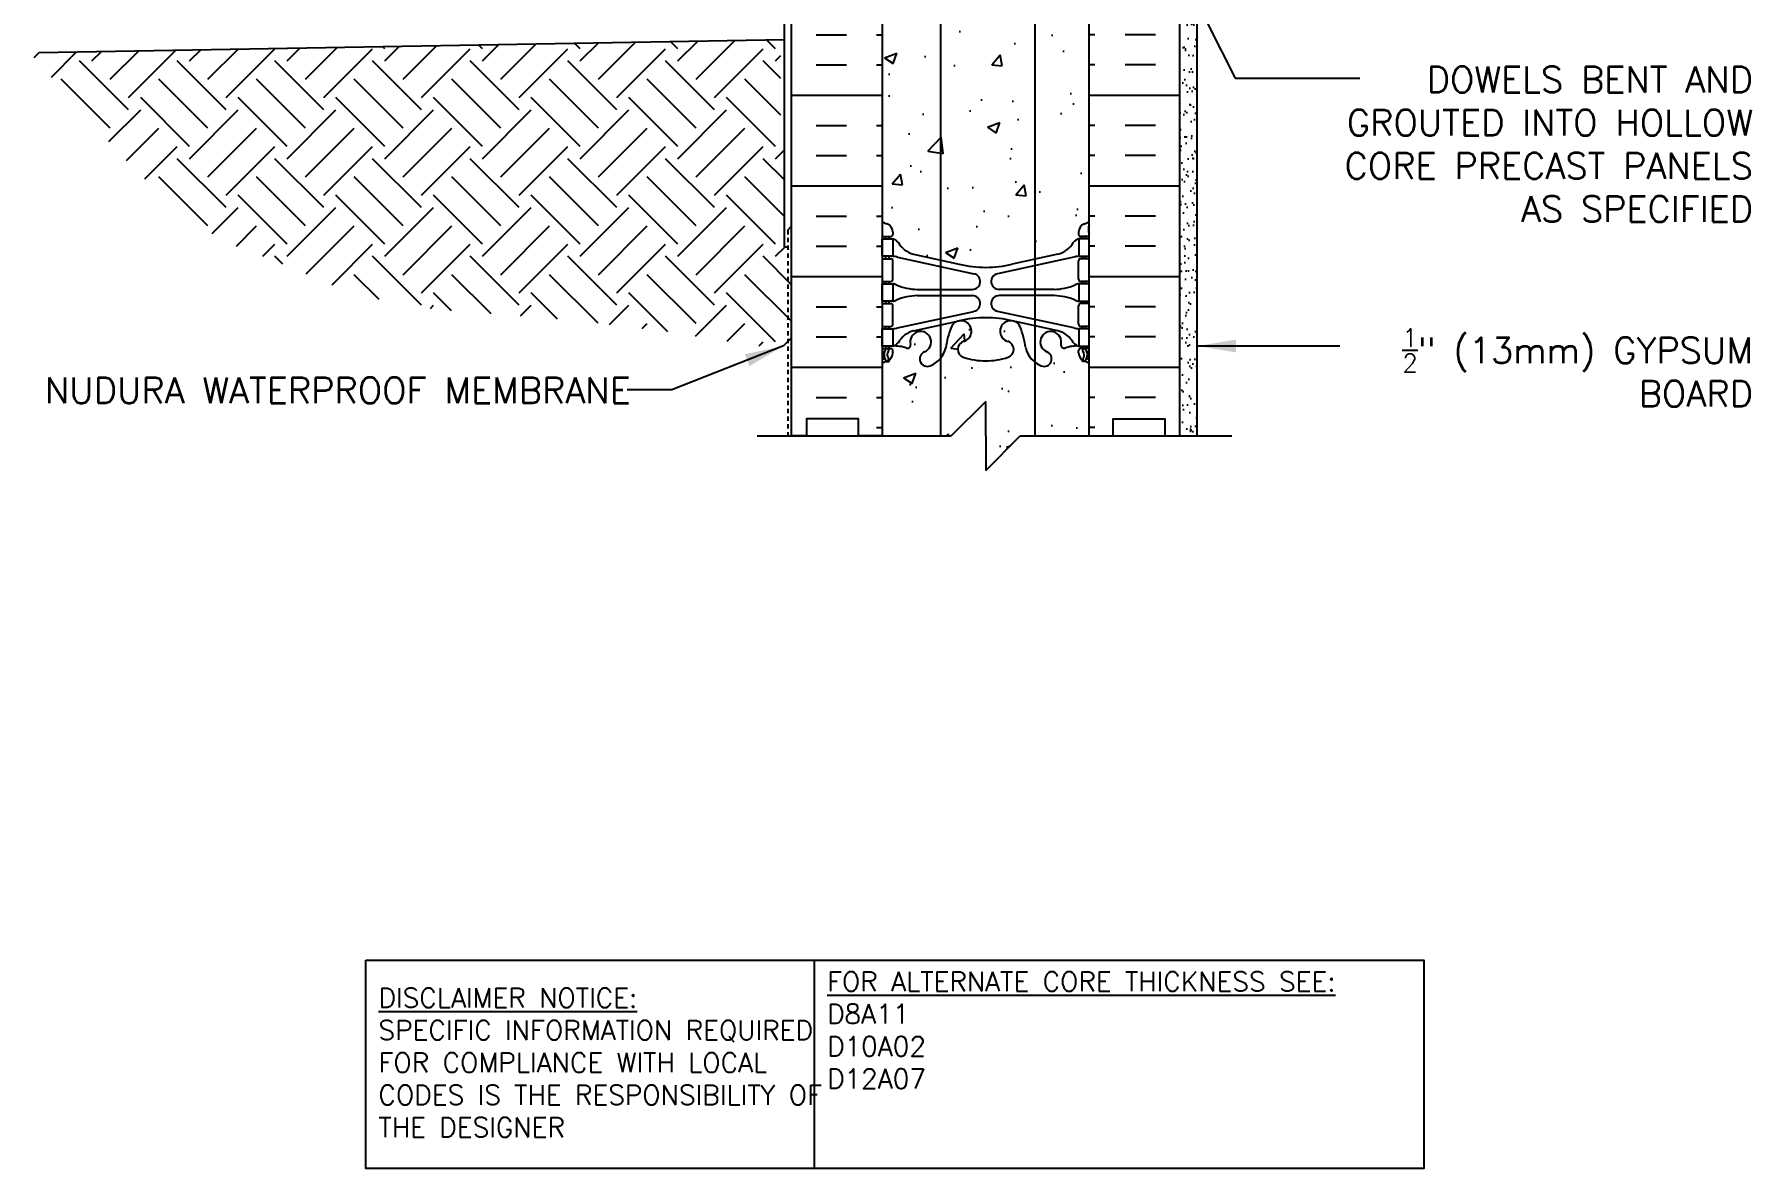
# Model space of a CAD drawing. Header units: inches. Extents: x 71.8 to 123.4, y 107.2 to 174.4.
# Drawn here: x 73.62 to 123.34, y 107.19 to 140.03 of the extents above; entities that cross this region are included whole.
import ezdxf
from ezdxf.enums import TextEntityAlignment as Align

# ---------------------------------------------------------------- set-up
doc = ezdxf.new("R2010")
doc.units = ezdxf.units.IN
doc.header["$LTSCALE"] = 0.5
doc.header["$MEASUREMENT"] = 0
doc.linetypes.add('DASHED2', pattern=[0.375, 0.25, -0.125])
for name, color, linetype in [('HATCH', 12, 'Continuous'), ('line25', 2, 'Continuous'), ('LINE3', 3, 'Continuous'), ('LINE50', 5, 'Continuous'), ('LINE9', 9, 'Continuous'), ('TEXT', 4, 'Continuous'), ('Web_Edge', 9, 'Continuous')]:
    doc.layers.add(name, color=color, linetype=linetype)
doc.styles.add('DIM', font='romans.shx', dxfattribs={"width": 0.7})
doc.styles.add('ROMANS', font='romans.shx', dxfattribs={"height": 0.75})
doc.styles.get("Standard").update_dxf_attribs({"font": 'romans.shx', "height": 0.75})
doc.dimstyles.new('ext_12', dxfattribs={"dimscale": 12, "dimtxt": 0.09375, "dimasz": 0.09375, "dimexe": 0.09375, "dimexo": 0.0625, "dimgap": 0.0625, "dimtad": 1, "dimdec": 1, "dimzin": 3, "dimdsep": 46, "dimlunit": 4, "dimtxsty": 'DIM', "dimcen": 0.09, "dimdle": 0.09375, "dimclrt": 4, "dimadec": 0, "dimazin": 0, "dimtfac": 1, "dimtdec": 1, "dimtmove": 2, "dimatfit": 3, "dimfxl": 1, "dimfrac": 2, "dimtolj": 1, "dimtzin": 0, "dimarcsym": 0})

msp = doc.modelspace()

# ---------------------------------------------------------------- hatches: boundary and pattern name
at = {"layer": 'HATCH'}
h = msp.add_hatch(dxfattribs=at)
h.set_pattern_fill('AR-CONC', color=256, scale=0.5)
h.paths.add_polyline_path([(102.603, 141.285), (101.946, 141.429, 0.057795), (101.178, 141.518, 0.057795), (100.41, 141.429), (99.866, 141.309), (99.866, 133.493), (100.41, 133.373, 0.057795), (101.178, 133.284, 0.057795), (101.946, 133.373), (102.603, 133.518)])
h.paths.add_polyline_path([(104.178, 140.182, 0.082415), (104.035, 140.262, -0.317837), (103.868, 140.497), (103.868, 140.565, -0.414214), (103.931, 140.627), (103.978, 140.627), (103.978, 140.697), (103.873, 140.697, -0.188973), (103.717, 140.792, 0.196323), (103.268, 141.138), (102.603, 141.285), (102.603, 133.518), (103.268, 133.664, 0.196323), (103.717, 134.01, -0.188973), (103.873, 134.105), (103.978, 134.105), (103.978, 134.175), (103.931, 134.175, -0.414214), (103.868, 134.237), (103.868, 134.305, -0.317837), (104.035, 134.541, 0.082415), (104.178, 134.62)])
h.paths.add_polyline_path([(99.866, 141.309), (99.088, 141.138, 0.196323), (98.639, 140.792, -0.188973), (98.483, 140.697), (98.378, 140.697), (98.378, 140.627), (98.426, 140.627, -0.414214), (98.488, 140.565), (98.488, 140.497, -0.317837), (98.321, 140.262, 0.082415), (98.178, 140.182), (98.178, 134.62, 0.082415), (98.321, 134.541, -0.317837), (98.488, 134.305), (98.488, 134.237, -0.414214), (98.426, 134.175), (98.378, 134.175), (98.378, 134.105), (98.483, 134.105, -0.188973), (98.639, 134.01, 0.196323), (99.088, 133.664), (99.866, 133.493)])
h.paths.add_polyline_path([(101.521, 146.962, 0.319056), (101.276, 146.875, 0.520567), (100.594, 146.875, 0.520567), (100.2, 146.862, 0.329565), (99.866, 146.974), (99.866, 144.155, -0.115933), (100.018, 143.85, 0.053157), (100.184, 143.236, 1.553132), (100.542, 143.66, -0.735593), (100.53, 144.119, -0.082755), (101.178, 144.227, -0.043048), (101.521, 144.197)])
h.paths.add_polyline_path([(104.178, 146.401), (104.866, 146.401), (104.866, 146.901), (104.366, 146.901, -0.210932), (104.227, 146.962, 0.396716), (103.808, 146.875, 0.520567), (103.375, 146.875, 0.520567), (102.811, 146.875, 0.520567), (102.286, 146.875, 0.520567), (101.853, 146.875, 0.520567), (101.643, 146.875, 0.172809), (101.521, 146.962), (101.521, 144.197, -0.039566), (101.827, 144.119, -0.735593), (101.814, 143.66, 1.553132), (102.172, 143.236, 0.053157), (102.338, 143.85, -0.24438), (102.786, 144.371, -1), (102.95, 143.962, 2.182095), (103.36, 143.75, -0.601435), (103.479, 143.854, 0.10046), (103.873, 143.797), (103.978, 143.797), (103.978, 143.867), (103.931, 143.867, -0.414214), (103.868, 143.93), (103.868, 143.997, -0.249069), (103.978, 144.204), (103.978, 144.246), (104.068, 144.246, 0.064398), (104.178, 144.312)])
h.paths.add_polyline_path([(102.084, 143.367, -1), (101.709, 143.367, -1)], flags=16)
h.paths.add_polyline_path([(99.866, 146.974, 0.163032), (99.715, 146.862, 0.520567), (99.151, 146.862, 0.520567), (98.692, 146.862, 0.520567), (98.285, 146.902, 0.324963), (98.178, 146.938), (98.178, 146.401), (98.178, 144.312, 0.064398), (98.288, 144.246), (98.378, 144.246), (98.378, 144.204, -0.249069), (98.488, 143.997), (98.488, 143.93, -0.414214), (98.426, 143.867), (98.378, 143.867), (98.378, 143.797), (98.483, 143.797, 0.10046), (98.877, 143.854, -0.601435), (98.996, 143.75, 2.182095), (99.406, 143.962, -1), (99.57, 144.371, -0.124908), (99.866, 144.155)])
h.paths.add_polyline_path([(102.603, 130.537, -0.169845), (102.338, 130.952, 0.053157), (102.172, 131.566, 1.553132), (101.814, 131.142, -0.735593), (101.827, 130.684, -0.082755), (101.178, 130.576, -0.082755), (100.53, 130.684, -0.735593), (100.542, 131.142, 1.553132), (100.184, 131.566, 0.053157), (100.018, 130.952, -0.115933), (99.866, 130.647), (99.866, 128.401), (100.178, 128.401), (101.178, 129.401), (101.178, 128.401), (101.178, 127.401), (102.178, 128.401), (102.603, 128.401)])
h.paths.add_polyline_path([(104.178, 130.49, 0.064398), (104.068, 130.556), (103.978, 130.556), (103.978, 130.598, -0.249069), (103.868, 130.805), (103.868, 130.872, -0.414214), (103.931, 130.935), (103.978, 130.935), (103.978, 131.005), (103.873, 131.005, 0.10046), (103.479, 130.948, -0.601435), (103.36, 131.053, 2.182095), (102.95, 130.84, -1), (102.786, 130.431, -0.071564), (102.603, 130.537), (102.603, 128.401), (104.178, 128.401)])
h.paths.add_polyline_path([(99.866, 130.647, -0.124908), (99.57, 130.431, -1), (99.406, 130.84, 2.182095), (98.996, 131.053, -0.601435), (98.877, 130.948, 0.10046), (98.483, 131.005), (98.378, 131.005), (98.378, 130.935), (98.426, 130.935, -0.414214), (98.488, 130.872), (98.488, 130.805, -0.249069), (98.378, 130.598), (98.378, 130.556), (98.288, 130.556, 0.064398), (98.178, 130.49), (98.178, 128.401), (99.866, 128.401)])
h.paths.add_polyline_path([(104.178, 173.401), (102.199, 173.401), (101.178, 172.381), (101.178, 169.284, 0.057795), (101.946, 169.373), (103.268, 169.664, 0.196323), (103.717, 170.01, -0.188973), (103.873, 170.105), (103.978, 170.105), (103.978, 170.175), (103.931, 170.175, -0.414214), (103.868, 170.237), (103.868, 170.305, -0.317837), (104.035, 170.541, 0.082415), (104.178, 170.62)])
h.paths.add_polyline_path([(101.178, 174.25), (101.199, 174.401), (100.199, 173.401), (98.178, 173.401), (98.178, 170.62, 0.082415), (98.321, 170.541, -0.317837), (98.488, 170.305), (98.488, 170.237, -0.414214), (98.426, 170.175), (98.378, 170.175), (98.378, 170.105), (98.483, 170.105, -0.188973), (98.639, 170.01, 0.196323), (99.088, 169.664), (100.41, 169.373, 0.057795), (101.178, 169.284)])
h = msp.add_hatch(dxfattribs=at)
h.set_pattern_fill('INSUL', color=256, scale=7, style=0)
h.set_pattern_definition([(0, (-2827.9834, -268.6084), (0, 2.625), []), (0, (-2827.9834, -267.7334), (0, 2.625), [0.875, -0.875]), (0, (-2827.9834, -266.8584), (0, 2.625), [0.875, -0.875])])
h.paths.add_polyline_path([(95.553, 128.401), (95.991, 128.401), (95.991, 128.901), (97.491, 128.901), (97.491, 128.401), (98.178, 128.401), (98.178, 146.401), (97.491, 146.401), (97.491, 146.901), (95.991, 146.901), (95.991, 146.401), (95.553, 146.401)])
h = msp.add_hatch(dxfattribs=at)
h.set_pattern_fill('INSUL', color=256, scale=7, style=0)
h.set_pattern_definition([(180, (3030.3397, -268.6084), (0, 2.625), []), (180, (3030.3397, -267.7334), (0, 2.625), [0.875, -0.875]), (180, (3030.3397, -266.8584), (0, 2.625), [0.875, -0.875])])
h.paths.add_polyline_path([(106.803, 128.401), (106.366, 128.401), (106.366, 128.901), (104.866, 128.901), (104.866, 128.401), (104.178, 128.401), (104.178, 146.401), (104.866, 146.401), (104.866, 146.901), (106.366, 146.901), (106.366, 146.401), (106.803, 146.401)])
h = msp.add_hatch(dxfattribs=at)
h.set_pattern_fill('AR-SAND', color=256, scale=0.25, style=0)
h.paths.add_polyline_path([(107.303, 136.962), (106.803, 137.761), (106.803, 128.401), (107.303, 128.401)])
h.paths.add_polyline_path([(107.303, 146.901), (106.803, 146.901), (106.803, 137.761), (107.303, 136.962)])

# ---------------------------------------------------------------- linework, layer by layer
for p, q in [((84.302, 138.729), (85.279, 139.706)), ((86.6, 139.613), (86.486, 139.727)), ((86.6, 139.26), (87.078, 139.737)), ((87.13, 138.729), (88.157, 139.756)), ((89.428, 139.613), (89.266, 139.776)), ((89.428, 139.26), (89.957, 139.788)), ((89.959, 138.729), (91.036, 139.806)), ((92.257, 139.613), (92.046, 139.824)), ((92.257, 139.26), (92.835, 139.838)), ((92.787, 138.729), (93.915, 139.857)), ((95.085, 139.613), (94.826, 139.873)), ((73.62, 139.361), (73.764, 139.505)), ((74.114, 138.795), (74.843, 139.524)), ((76.347, 137.845), (74.933, 139.26)), ((75.286, 139.26), (75.563, 139.536)), ((75.817, 138.729), (76.643, 139.555)), ((76.347, 138.199), (77.722, 139.574)), ((79.175, 137.845), (77.761, 139.26)), ((78.115, 139.26), (78.442, 139.586)), ((78.645, 138.729), (79.521, 139.605)), ((79.175, 138.199), (80.59, 139.613)), ((82.004, 137.845), (80.59, 139.26)), ((80.943, 139.613), (80.926, 139.63)), ((80.943, 139.26), (81.32, 139.637)), ((81.474, 138.729), (82.4, 139.656)), ((82.004, 138.199), (83.418, 139.613)), ((84.832, 137.845), (83.418, 139.26)), ((83.772, 139.613), (83.706, 139.678)), ((83.772, 139.26), (84.199, 139.687)), ((84.832, 138.199), (86.246, 139.613)), ((87.661, 137.845), (86.246, 139.26)), ((87.661, 138.199), (89.075, 139.613)), ((90.489, 137.845), (89.075, 139.26)), ((90.489, 138.199), (91.903, 139.613)), ((93.318, 137.845), (91.903, 139.26)), ((93.318, 138.199), (94.732, 139.613)), ((95.241, 138.751), (94.732, 139.26)), ((95.085, 139.26), (95.241, 139.415)), ((75.817, 137.315), (74.402, 138.729)), ((78.645, 137.315), (77.231, 138.729)), ((81.474, 137.315), (80.059, 138.729)), ((84.302, 137.315), (82.888, 138.729)), ((87.13, 137.315), (85.716, 138.729)), ((89.959, 137.315), (88.545, 138.729)), ((92.787, 137.315), (91.373, 138.729)), ((95.241, 137.69), (94.201, 138.729)), ((75.78, 136.925), (76.701, 137.845)), ((78.115, 136.785), (76.701, 138.199)), ((78.115, 136.431), (79.529, 137.845)), ((80.943, 136.785), (79.529, 138.199)), ((80.943, 136.431), (82.357, 137.845)), ((83.772, 136.785), (82.357, 138.199)), ((83.772, 136.431), (85.186, 137.845)), ((86.6, 136.785), (85.186, 138.199)), ((86.6, 136.431), (88.014, 137.845)), ((89.428, 136.785), (88.014, 138.199)), ((89.428, 136.431), (90.843, 137.845)), ((92.257, 136.785), (90.843, 138.199)), ((92.257, 136.431), (93.671, 137.845)), ((95.085, 136.785), (93.671, 138.199)), ((76.294, 136.378), (77.231, 137.315)), ((78.645, 135.901), (80.059, 137.315)), ((81.474, 135.901), (82.888, 137.315)), ((84.302, 135.901), (85.716, 137.315)), ((87.13, 135.901), (88.545, 137.315)), ((89.959, 135.901), (91.373, 137.315)), ((92.787, 135.901), (94.201, 137.315)), ((76.822, 135.845), (77.761, 136.785)), ((79.175, 135.37), (80.59, 136.785)), ((82.004, 135.37), (83.418, 136.785)), ((84.832, 135.37), (86.246, 136.785)), ((87.661, 135.37), (89.075, 136.785)), ((90.489, 135.37), (91.903, 136.785)), ((93.318, 135.37), (94.732, 136.785)), ((79.175, 135.017), (77.761, 136.431)), ((82.004, 135.017), (80.59, 136.431)), ((84.832, 135.017), (83.418, 136.431)), ((87.661, 135.017), (86.246, 136.431)), ((90.489, 135.017), (89.075, 136.431)), ((93.318, 135.017), (91.903, 136.431)), ((95.345, 135.818), (94.732, 136.431)), ((95.085, 136.431), (95.345, 136.691)), ((78.645, 134.487), (77.231, 135.901)), ((81.474, 134.487), (80.059, 135.901)), ((84.302, 134.487), (82.888, 135.901)), ((87.13, 134.487), (85.716, 135.901)), ((89.959, 134.487), (88.545, 135.901)), ((92.787, 134.487), (91.373, 135.901)), ((95.345, 134.757), (94.201, 135.901)), ((80.943, 133.956), (79.529, 135.37)), ((83.772, 133.956), (82.357, 135.37)), ((86.6, 133.956), (85.186, 135.37)), ((89.428, 133.956), (88.014, 135.37)), ((92.257, 133.956), (90.843, 135.37)), ((95.085, 133.956), (93.671, 135.37)), ((78.775, 134.263), (79.529, 135.017)), ((80.943, 133.603), (82.357, 135.017)), ((83.772, 133.603), (85.186, 135.017)), ((86.6, 133.603), (88.014, 135.017)), ((89.428, 133.603), (90.843, 135.017)), ((92.257, 133.603), (93.671, 135.017)), ((79.473, 133.9), (80.059, 134.487)), ((81.494, 133.093), (82.888, 134.487)), ((84.302, 133.072), (85.716, 134.487)), ((87.13, 133.072), (88.545, 134.487)), ((89.959, 133.072), (91.373, 134.487)), ((92.787, 133.072), (94.201, 134.487)), ((80.238, 133.605), (80.59, 133.956)), ((82.243, 132.781), (83.418, 133.956)), ((84.832, 132.542), (86.246, 133.956)), ((87.661, 132.542), (89.075, 133.956)), ((90.489, 132.542), (91.903, 133.956)), ((93.318, 132.542), (94.732, 133.956)), ((95.085, 133.603), (95.365, 133.882)), ((80.818, 133.374), (80.59, 133.603)), ((84.832, 132.188), (83.418, 133.603)), ((87.661, 132.188), (86.246, 133.603)), ((90.489, 132.188), (89.075, 133.603)), ((93.318, 132.188), (91.903, 133.603)), ((95.553, 132.781), (94.732, 133.603)), ((83.61, 132.35), (82.888, 133.072)), ((86.852, 131.936), (85.716, 133.072)), ((89.952, 131.665), (88.545, 133.072)), ((92.787, 131.658), (91.373, 133.072)), ((95.553, 131.721), (94.201, 133.072)), ((85.701, 132.026), (85.186, 132.542)), ((88.771, 131.785), (88.014, 132.542)), ((91.97, 131.415), (90.843, 132.542)), ((95.085, 131.128), (93.671, 132.542)), ((85.092, 132.095), (85.186, 132.188)), ((87.704, 131.878), (88.014, 132.188)), ((90.283, 131.629), (90.843, 132.188)), ((92.776, 131.293), (93.671, 132.188)), ((91.231, 131.516), (91.373, 131.658)), ((93.691, 131.148), (94.201, 131.658)), ((94.611, 131.007), (94.732, 131.128)), ((95.318, 131.007), (95.553, 131.242))]:
    msp.add_line(p, q, dxfattribs=at)
at = {"layer": 'line25'}
for p, q in [((98.178, 146.401), (98.178, 128.401)), ((104.178, 128.401), (104.178, 146.401))]:
    msp.add_line(p, q, dxfattribs=at)
at = {"layer": 'LINE3'}
for p, q in [((99.866, 154.901), (99.866, 128.401)), ((102.603, 145.12), (102.603, 128.394))]:
    msp.add_line(p, q, dxfattribs=at)
at = {"layer": 'LINE50'}
for p, q in [((95.553, 128.401), (95.553, 146.401)), ((106.803, 128.401), (106.803, 146.401)), ((73.764, 139.505), (95.345, 139.88))]:
    msp.add_line(p, q, dxfattribs=at)
for points in [[(98.178, 128.401), (97.491, 128.401), (97.491, 128.901), (95.991, 128.901), (95.991, 128.401), (95.553, 128.401)], [(104.178, 128.401), (104.866, 128.401), (104.866, 128.901), (106.366, 128.901), (106.366, 128.401), (106.803, 128.401)]]:
    msp.add_lwpolyline(points, dxfattribs=at)
at = {"layer": 'LINE9'}
for p, q in [((107.303, 128.401), (107.303, 146.901)), ((95.345, 133.882), (95.345, 145.77)), ((95.345, 133.882), (95.449, 133.882)), ((101.178, 129.401), (100.178, 128.401)), ((101.178, 128.401), (101.178, 129.401)), ((94.553, 128.401), (100.178, 128.401)), ((101.178, 128.401), (101.178, 127.401)), ((101.178, 127.401), (102.178, 128.401)), ((102.178, 128.401), (108.303, 128.401))]:
    msp.add_line(p, q, dxfattribs=at)
at = {"layer": 'LINE9', "linetype": 'DASHED2'}
for q in [(95.543, 134.458), (95.449, 128.401)]:
    msp.add_line((95.449, 134.364), q, dxfattribs=at)
at = {"layer": 'TEXT'}
msp.add_lwpolyline([(83.222, 113.223), (96.205, 113.223), (96.205, 107.185), (83.222, 107.185)], close=True, dxfattribs=at)
msp.add_lwpolyline([(96.205, 113.223), (113.866, 113.223), (113.866, 107.185), (96.205, 107.185)], dxfattribs=at)
at = {"layer": 'Web_Edge'}
for p, q in [((98.188, 134.295), (98.188, 134.481)), ((98.488, 134.305), (98.488, 134.237)), ((103.868, 134.305), (103.868, 134.237)), ((104.168, 134.295), (104.168, 134.481)), ((98.178, 134.175), (98.426, 134.175)), ((98.288, 134.105), (98.288, 134.175)), ((98.378, 134.105), (98.378, 134.175)), ((104.178, 134.175), (103.931, 134.175)), ((103.978, 134.105), (103.978, 134.175)), ((104.068, 134.105), (104.068, 134.175)), ((98.178, 133.535), (98.426, 133.535)), ((98.288, 133.535), (98.288, 133.605)), ((98.378, 133.535), (98.378, 133.605)), ((98.488, 132.937), (98.488, 133.472)), ((98.627, 133.581), (100.838, 133.1)), ((99.088, 133.664), (100.41, 133.373)), ((103.729, 133.581), (101.518, 133.1)), ((103.268, 133.664), (101.946, 133.373)), ((103.868, 132.937), (103.868, 133.472)), ((104.178, 133.535), (103.931, 133.535)), ((103.978, 133.535), (103.978, 133.605)), ((104.068, 133.535), (104.068, 133.605)), ((98.178, 132.875), (98.426, 132.875)), ((98.288, 132.805), (98.288, 132.875)), ((98.378, 132.805), (98.378, 132.875)), ((104.178, 132.875), (103.931, 132.875)), ((103.978, 132.805), (103.978, 132.875)), ((104.068, 132.805), (104.068, 132.875)), ((98.288, 132.235), (98.288, 132.305)), ((98.378, 132.235), (98.378, 132.305)), ((99.193, 132.645), (100.789, 132.645)), ((99.193, 132.465), (100.789, 132.465)), ((103.163, 132.645), (101.567, 132.645)), ((103.163, 132.465), (101.567, 132.465)), ((103.978, 132.235), (103.978, 132.305)), ((104.068, 132.235), (104.068, 132.305)), ((98.178, 132.235), (98.426, 132.235)), ((98.488, 131.637), (98.488, 132.172)), ((98.627, 131.529), (100.838, 132.01)), ((103.729, 131.529), (101.518, 132.01)), ((103.868, 131.637), (103.868, 132.172)), ((104.178, 132.235), (103.931, 132.235)), ((98.178, 131.575), (98.426, 131.575)), ((98.288, 131.505), (98.288, 131.575)), ((98.378, 131.505), (98.378, 131.575)), ((99.088, 131.446), (100.41, 131.737)), ((103.268, 131.446), (101.946, 131.737)), ((104.178, 131.575), (103.931, 131.575)), ((103.978, 131.505), (103.978, 131.575)), ((104.068, 131.505), (104.068, 131.575)), ((98.178, 130.935), (98.426, 130.935)), ((98.178, 130.835), (98.22, 130.835)), ((98.288, 130.935), (98.288, 131.005)), ((98.378, 130.935), (98.378, 131.005)), ((98.488, 130.805), (98.488, 130.872)), ((103.868, 130.805), (103.868, 130.872)), ((104.178, 130.935), (103.931, 130.935)), ((103.978, 130.935), (103.978, 131.005)), ((104.068, 130.935), (104.068, 131.005)), ((104.178, 130.835), (104.136, 130.835)), ((98.288, 130.556), (98.378, 130.556)), ((98.378, 130.556), (98.378, 130.598)), ((103.978, 130.556), (103.978, 130.598)), ((104.068, 130.556), (103.978, 130.556))]:
    msp.add_line(p, q, dxfattribs=at)
for points in [[(98.183, 134.105), (98.483, 134.105), (98.483, 133.605), (98.183, 133.605)], [(104.173, 134.105), (103.873, 134.105), (103.873, 133.605), (104.173, 133.605)], [(98.183, 132.805), (98.483, 132.805), (98.483, 132.305), (98.183, 132.305)], [(104.173, 132.805), (103.873, 132.805), (103.873, 132.305), (104.173, 132.305)], [(98.183, 131.505), (98.483, 131.505), (98.483, 131.005), (98.183, 131.005)], [(104.173, 131.505), (103.873, 131.505), (103.873, 131.005), (104.173, 131.005)]]:
    msp.add_lwpolyline(points, close=True, dxfattribs=at)
for centre, radius, start, end in [((98.488, 135.012), 0.5, 231.6833, 250.5288), ((98.488, 135.012), 0.6, 238.8907, 238.927), ((98.168, 134.481), 0.02, 360, 58.927), ((98.168, 134.295), 0.02, 299.988, 360), ((98.238, 134.305), 0.25, 0, 70.5288), ((98.426, 134.237), 0.0625, 270, 0), ((104.118, 134.305), 0.25, 109.4712, 180), ((103.931, 134.237), 0.0625, 180, 270), ((103.868, 135.012), 0.5, 289.4712, 308.3167), ((104.188, 134.481), 0.02, 121.073, 180), ((104.188, 134.295), 0.02, 180, 240.012), ((103.868, 135.012), 0.6, 301.073, 301.1093), ((98.44, 133.859), 0.25, 37.2777, 80.0823), ((99.288, 134.387), 0.75, 210.155, 254.5838), ((103.069, 134.387), 0.75, 285.4162, 329.845), ((103.916, 133.859), 0.25, 99.9177, 142.7223), ((98.426, 133.472), 0.0625, 0, 90), ((98.392, 132.609), 1, 76.4291, 84.7991), ((101.178, 136.64), 3.356, 256.7692, 270), ((101.178, 136.64), 3.356, 270, 283.2308), ((103.964, 132.609), 1, 95.2009, 103.5709), ((103.931, 133.472), 0.0625, 90, 180), ((98.426, 132.937), 0.0625, 270, 0), ((98.479, 132.586), 0.219, 60.4937, 88.92), ((98.479, 132.586), 0.219, 60.4937, 88.92), ((99.223, 134.245), 1.6, 246.5673, 268.9203), ((99.223, 134.245), 1.6, 246.5673, 268.9203), ((100.789, 132.875), 0.23, 270, 77.6055), ((101.567, 132.875), 0.23, 102.3945, 270), ((103.133, 134.245), 1.6, 271.0797, 293.4327), ((103.133, 134.245), 1.6, 271.0797, 293.4327), ((103.877, 132.586), 0.219, 91.08, 119.5063), ((103.877, 132.586), 0.219, 91.08, 119.5063), ((103.931, 132.937), 0.0625, 180, 270), ((98.479, 132.524), 0.219, 271.08, 299.5063), ((99.223, 130.865), 1.6, 91.0797, 113.4327), ((100.789, 132.235), 0.23, 282.3945, 90), ((101.567, 132.235), 0.23, 90, 257.6055), ((103.133, 130.865), 1.6, 66.5673, 88.9203), ((103.877, 132.524), 0.219, 240.4937, 268.92), ((98.426, 132.172), 0.0625, 0, 90), ((101.178, 128.469), 3.356, 90, 103.2308), ((101.178, 128.469), 3.356, 76.7692, 90), ((103.931, 132.172), 0.0625, 90, 180), ((98.426, 131.637), 0.0625, 270, 0), ((98.392, 132.501), 1, 275.2009, 283.5709), ((99.288, 130.723), 0.75, 105.4162, 149.845), ((99.293, 131.123), 0.305, 291.8037, 193.3205), ((102.981, 130.481), 3, 158.8016, 170.9727), ((100.46, 131.435), 0.305, 285.7253, 154.6218), ((101.897, 131.435), 0.305, 25.3782, 254.2747), ((99.375, 130.481), 3, 9.0273, 21.1984), ((103.063, 131.123), 0.305, 346.6795, 248.1963), ((103.069, 130.723), 0.75, 30.155, 74.5838), ((103.964, 132.501), 1, 256.4291, 264.7991), ((103.931, 131.637), 0.0625, 180, 270), ((98.22, 130.815), 0.02, 345.8459, 90), ((98.482, 130.75), 0.25, 137.5391, 219.8855), ((98.331, 130.889), 0.045, 317.5391, 137.5391), ((98.238, 130.805), 0.25, 289.4712, 360), ((98.482, 130.75), 0.16, 137.5391, 219.9999), ((98.426, 130.872), 0.0625, 360, 90), ((98.44, 131.251), 0.25, 279.9177, 322.7223), ((98.539, 130.007), 1, 70.0933, 93.2121), ((98.909, 131.032), 0.09, 251.1349, 13.3205), ((99.488, 130.635), 0.22, 111.8037, 291.8037), ((99.293, 131.123), 0.745, 291.8037, 346.7348), ((100.607, 130.911), 0.24, 105.7253, 251.077), ((101.749, 130.911), 0.24, 288.923, 74.2747), ((103.063, 131.123), 0.745, 193.2652, 248.1963), ((102.868, 130.635), 0.22, 248.1963, 68.1963), ((103.448, 131.032), 0.09, 166.6795, 288.8651), ((103.817, 130.007), 1, 86.7879, 109.9067), ((103.916, 131.251), 0.25, 217.2777, 260.0823), ((103.931, 130.872), 0.0625, 90, 180), ((104.118, 130.805), 0.25, 180, 250.5288), ((104.026, 130.889), 0.045, 42.4609, 222.4609), ((103.874, 130.75), 0.16, 320.0001, 42.4609), ((103.874, 130.75), 0.25, 320.1145, 42.4609), ((104.136, 130.815), 0.02, 90, 194.1541), ((98.488, 130.098), 0.6, 114.9252, 121.1093), ((98.488, 130.098), 0.5, 109.4712, 128.3167), ((98.227, 130.66), 0.02, 294.9252, 19.2084), ((98.324, 130.619), 0.045, 218.552, 40.8121), ((101.178, 132.576), 2, 251.077, 270), ((101.178, 132.576), 2, 270, 288.923), ((104.032, 130.619), 0.045, 139.1879, 321.448), ((103.868, 130.098), 0.5, 51.6833, 70.5288), ((104.129, 130.66), 0.02, 160.7916, 245.0748), ((103.868, 130.098), 0.6, 58.8907, 65.0748)]:
    msp.add_arc(centre, radius, start, end, dxfattribs=at)

# ---------------------------------------------------------------- texts
at = {"layer": 'TEXT', "style": 'ROMANS'}
msp.add_text('NUDURA WATERPROOF MEMBRANE ', height=0.75, dxfattribs=at).set_placement((91.409, 129.347), align=Align.RIGHT)
at = {"layer": 'TEXT', "char_height": 0.75, "attachment_point": 6, "style": 'ROMANS'}
for s, insert, width in [('\\A1;DOWELS BENT AND GROUTED INTO HOLLOW CORE PRECAST PANELS AS SPECIFIED', (123.4, 136.849), 13.63949), ('\\A1;{\\H0.7x;\\S1/2;}" (13mm) GYPSUM BOARD', (123.4, 130.381), 12.02995)]:
    msp.add_mtext(s, dxfattribs=dict(at, insert=insert, width=width))
at = {"layer": 'TEXT', "char_height": 0.5625, "attachment_point": 4}
for s, insert, width in [('{\\LFOR ALTERNATE CORE THICKNESS SEE:\\P}D8A11\\PD10A02\\PD12A07', (96.581, 111.197), 23.33295), ('{\\LDISCLAIMER NOTICE:}\\PSPECIFIC INFORMATION REQUIRED FOR COMPLIANCE WITH LOCAL CODES IS THE RESPONSIBILITY OF THE DESIGNER', (83.589, 110.257), 14.00235)]:
    msp.add_mtext(s, dxfattribs=dict(at, insert=insert, width=width))

# ---------------------------------------------------------------- leaders
at = {"layer": 'TEXT'}
for points in [[(102.521, 150.444), (108.402, 138.762), (112.015, 138.762)], [(95.318, 131.007), (92.083, 129.736), (90.794, 129.736)]]:
    msp.add_leader(points, dimstyle='ext_12', dxfattribs=at)
msp.add_leader([(107.303, 131.007), (111.437, 131.007)], dimstyle='ext_12', override={"dimgap": 0.0625, "dimtad": 0}, dxfattribs=at)

doc.saveas('drawing.dxf')
